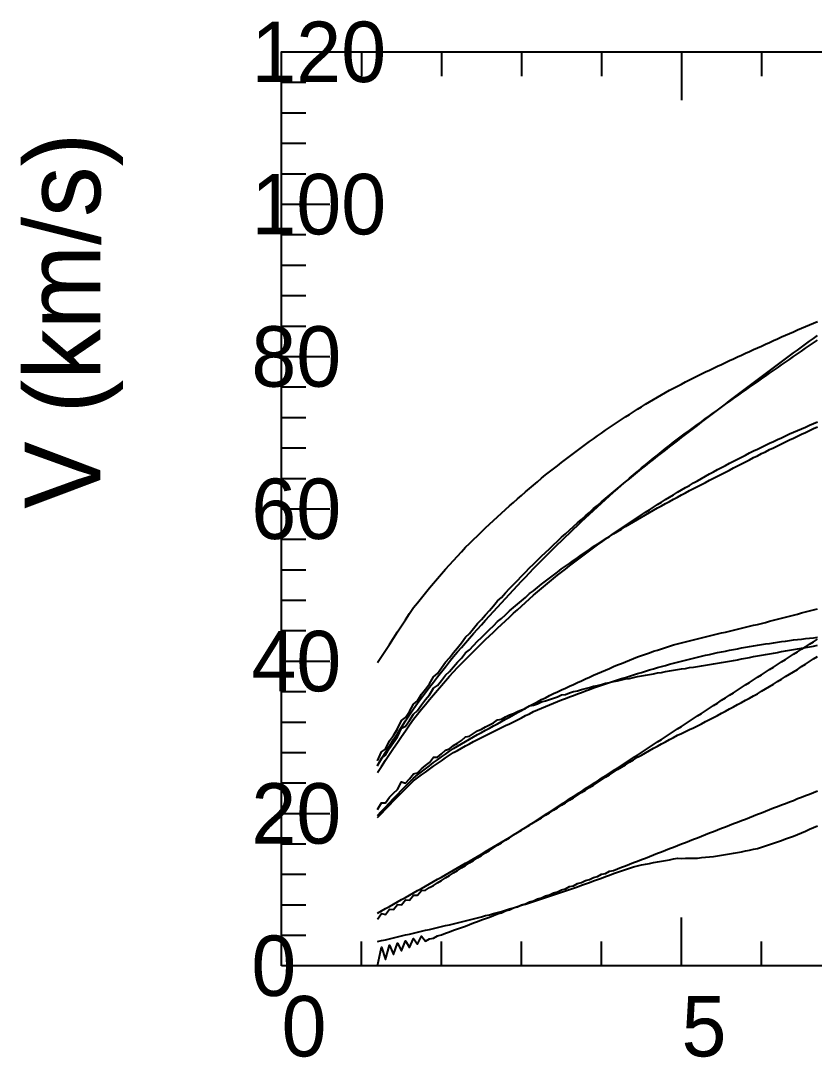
# Model space of a CAD drawing. Extents: x -35 to 179, y -35 to 147.
# Drawn here: x -34.5 to 70.5, y -12.1 to 125.1 of the extents above; entities that cross this region are included whole.
import ezdxf

# ---------------------------------------------------------------- set-up
doc = ezdxf.new("R2010")
doc.units = 0

msp = doc.modelspace()

# ---------------------------------------------------------------- linework, layer by layer
at = {"color": 0}
for p, q in [((10.59, 120.96), (10.59, 117.76)), ((21.18, 120.96), (21.18, 117.76)), ((31.77, 120.96), (31.77, 117.76)), ((42.36, 120.96), (42.36, 117.76)), ((52.95, 120.96), (52.95, 114.56)), ((63.53, 120.96), (63.53, 117.76)), ((0, 116.93), (3.2, 116.93)), ((0, 112.9), (3.2, 112.9)), ((0, 108.86), (3.2, 108.86)), ((0, 104.83), (3.2, 104.83)), ((0, 100.8), (6.4, 100.8)), ((0, 96.77), (3.2, 96.77)), ((0, 92.74), (3.2, 92.74)), ((0, 88.7), (3.2, 88.7)), ((0, 84.67), (3.2, 84.67)), ((0, 80.64), (6.4, 80.64)), ((0, 76.61), (3.2, 76.61)), ((0, 72.58), (3.2, 72.58)), ((0, 68.54), (3.2, 68.54)), ((0, 64.51), (3.2, 64.51)), ((0, 60.48), (6.4, 60.48)), ((0, 56.45), (3.2, 56.45)), ((0, 52.42), (3.2, 52.42)), ((0, 48.38), (3.2, 48.38)), ((0, 44.35), (3.2, 44.35)), ((0, 40.32), (6.4, 40.32)), ((0, 36.29), (3.2, 36.29)), ((0, 32.26), (3.2, 32.26)), ((0, 28.22), (3.2, 28.22)), ((0, 24.19), (3.2, 24.19)), ((0, 20.16), (6.4, 20.16)), ((0, 16.13), (3.2, 16.13)), ((0, 12.1), (3.2, 12.1)), ((0, 8.06), (3.2, 8.06)), ((52.95, 0), (52.95, 6.4)), ((0, 4.03), (3.2, 4.03)), ((10.59, 0), (10.59, 3.2)), ((21.18, 0), (21.18, 3.2)), ((31.77, 0), (31.77, 3.2)), ((42.36, 0), (42.36, 3.2)), ((63.53, 0), (63.53, 3.2))]:
    msp.add_line(p, q, dxfattribs=at)
msp.add_lwpolyline([(0, 0), (0, 120.96), (179.2, 120.96), (179.2, 0)], close=True, dxfattribs=at)
at = {"color": 6}
for points in [[(12.71, 40.12), (13.24, 40.92), (13.77, 41.71), (14.3, 42.53), (14.82, 43.35), (15.35, 44.18), (15.88, 44.99), (16.41, 45.8), (16.94, 46.61), (17.47, 47.42), (18, 48.05), (18.53, 48.71), (19.06, 49.36), (19.59, 50.01), (20.12, 50.63), (20.65, 51.25), (21.18, 51.88), (21.71, 52.5), (22.24, 53.08), (22.77, 53.65), (23.3, 54.23), (23.83, 54.8), (24.35, 55.38), (24.88, 55.88), (25.41, 56.4), (25.94, 56.91), (26.47, 57.43), (27, 57.94), (27.53, 58.43), (28.06, 58.92), (28.59, 59.41), (29.12, 59.9), (29.65, 60.4), (30.18, 60.86), (30.71, 61.33), (31.24, 61.79), (31.77, 62.26), (32.3, 62.73), (32.83, 63.17), (33.36, 63.62), (33.88, 64.07), (34.41, 64.52), (34.94, 64.96), (35.47, 65.36), (36, 65.77), (36.53, 66.18), (37.06, 66.59), (37.59, 67), (38.12, 67.4), (38.65, 67.8), (39.18, 68.2), (39.71, 68.6), (40.24, 69.01), (40.77, 69.37), (41.3, 69.75), (41.83, 70.12), (42.36, 70.49), (42.89, 70.87), (43.41, 71.22), (43.94, 71.58), (44.47, 71.94), (45, 72.3), (45.53, 72.66), (46.06, 72.98), (46.59, 73.31), (47.12, 73.65), (47.65, 73.98), (48.18, 74.31), (48.71, 74.62), (49.24, 74.94), (49.77, 75.26), (50.3, 75.57), (50.83, 75.89), (51.36, 76.16), (51.89, 76.44), (52.42, 76.71), (52.95, 76.99), (53.47, 77.27), (54, 77.53), (54.53, 77.8), (55.06, 78.07), (55.59, 78.33), (56.12, 78.6), (56.65, 78.84), (57.18, 79.09), (57.71, 79.34), (58.24, 79.59), (58.77, 79.84), (59.3, 80.09), (59.83, 80.33), (60.36, 80.58), (60.89, 80.83), (61.42, 81.07), (61.95, 81.31), (62.48, 81.55), (63, 81.79), (63.53, 82.02), (64.06, 82.26), (64.59, 82.5), (65.12, 82.74), (65.65, 82.98), (66.18, 83.22), (66.71, 83.45), (67.24, 83.68), (67.77, 83.92), (68.3, 84.15), (68.83, 84.38), (69.36, 84.61), (69.89, 84.83), (70.42, 85.06), (70.95, 85.28)], [(12.71, 3.19), (13.24, 3.32), (13.77, 3.44), (14.3, 3.57), (14.82, 3.7), (15.35, 3.82), (15.88, 3.95), (16.41, 4.07), (16.94, 4.19), (17.47, 4.31), (18, 4.44), (18.53, 4.56), (19.06, 4.69), (19.59, 4.81), (20.12, 4.93), (20.65, 5.06), (21.18, 5.18), (21.71, 5.31), (22.24, 5.43), (22.77, 5.56), (23.3, 5.68), (23.83, 5.82), (24.35, 5.95), (24.88, 6.08), (25.41, 6.22), (25.94, 6.35), (26.47, 6.49), (27, 6.63), (27.53, 6.76), (28.06, 6.9), (28.59, 7.04), (29.12, 7.2), (29.65, 7.36), (30.18, 7.52), (30.71, 7.68), (31.24, 7.84), (31.77, 8.01), (32.3, 8.17), (32.83, 8.34), (33.36, 8.5), (33.88, 8.67), (34.41, 8.85), (34.94, 9.03), (35.47, 9.2), (36, 9.38), (36.53, 9.56), (37.06, 9.74), (37.59, 9.92), (38.12, 10.1), (38.65, 10.28), (39.18, 10.46), (39.71, 10.66), (40.24, 10.85), (40.77, 11.04), (41.3, 11.23), (41.83, 11.42), (42.36, 11.61), (42.89, 11.81), (43.41, 12.01), (43.94, 12.2), (44.47, 12.4), (45, 12.56), (45.53, 12.73), (46.06, 12.9), (46.59, 13.07), (47.12, 13.24), (47.65, 13.34), (48.18, 13.45), (48.71, 13.55), (49.24, 13.66), (49.77, 13.77), (50.3, 13.86), (50.83, 13.95), (51.36, 14.04), (51.89, 14.13), (52.42, 14.22), (52.95, 14.21), (53.47, 14.23), (54, 14.24), (54.53, 14.25), (55.06, 14.26), (55.59, 14.32), (56.12, 14.37), (56.65, 14.42), (57.18, 14.48), (57.71, 14.53), (58.24, 14.62), (58.77, 14.71), (59.3, 14.8), (59.83, 14.89), (60.36, 14.97), (60.89, 15.09), (61.42, 15.2), (61.95, 15.31), (62.48, 15.41), (63, 15.52), (63.53, 15.71), (64.06, 15.88), (64.59, 16.05), (65.12, 16.22), (65.65, 16.39), (66.18, 16.59), (66.71, 16.78), (67.24, 16.98), (67.77, 17.17), (68.3, 17.37), (68.83, 17.6), (69.36, 17.83), (69.89, 18.06), (70.42, 18.29), (70.95, 18.51)]]:
    msp.add_lwpolyline(points, dxfattribs=at)
at = {"color": 3}
for points in [[(12.71, 27.12), (13.24, 28.33), (13.77, 28.66), (14.3, 29.75), (14.82, 30.47), (15.35, 31.37), (15.88, 32.46), (16.41, 32.87), (16.94, 33.63), (17.47, 34.6), (18, 35.07), (18.53, 35.96), (19.06, 36.61), (19.59, 37.33), (20.12, 38.25), (20.65, 38.69), (21.18, 39.42), (21.71, 40.18), (22.24, 40.74), (22.77, 41.44), (23.3, 42.09), (23.83, 42.74), (24.35, 43.51), (24.88, 43.98), (25.41, 44.63), (25.94, 45.28), (26.47, 45.83), (27, 46.45), (27.53, 47.04), (28.06, 47.63), (28.59, 48.29), (29.12, 48.76), (29.65, 49.35), (30.18, 49.93), (30.71, 50.45), (31.24, 51), (31.77, 51.55), (32.3, 52.09), (32.83, 52.68), (33.36, 53.13), (33.88, 53.67), (34.41, 54.19), (34.94, 54.69), (35.47, 55.19), (36, 55.7), (36.53, 56.19), (37.06, 56.72), (37.59, 57.16), (38.12, 57.66), (38.65, 58.14), (39.18, 58.61), (39.71, 59.07), (40.24, 59.55), (40.77, 60), (41.3, 60.5), (41.83, 60.92), (42.36, 61.38), (42.89, 61.83), (43.41, 62.29), (43.94, 62.71), (44.47, 63.15), (45, 63.59), (45.53, 64.05), (46.06, 64.46), (46.59, 64.89), (47.12, 65.33), (47.65, 65.75), (48.18, 66.17), (48.71, 66.59), (49.24, 67.01), (49.77, 67.44), (50.3, 67.84), (50.83, 68.26), (51.36, 68.68), (51.89, 69.09), (52.42, 69.49), (52.95, 69.9), (53.47, 70.31), (54, 70.72), (54.53, 71.12), (55.06, 71.52), (55.59, 71.93), (56.12, 72.33), (56.65, 72.73), (57.18, 73.14), (57.71, 73.54), (58.24, 73.95), (58.77, 74.34), (59.3, 74.75), (59.83, 75.15), (60.36, 75.56), (60.89, 75.95), (61.42, 76.36), (61.95, 76.76), (62.48, 77.17), (63, 77.56), (63.53, 77.96), (64.06, 78.36), (64.59, 78.76), (65.12, 79.15), (65.65, 79.54), (66.18, 79.94), (66.71, 80.33), (67.24, 80.72), (67.77, 81.11), (68.3, 81.49), (68.83, 81.89), (69.36, 82.26), (69.89, 82.65), (70.42, 83.03), (70.95, 83.41)], [(12.71, 26.41), (13.24, 27.47), (13.77, 27.85), (14.3, 28.79), (14.82, 29.56), (15.35, 30.31), (15.88, 31.44), (16.41, 31.69), (16.94, 32.48), (17.47, 33.31), (18, 33.8), (18.53, 34.55), (19.06, 35.22), (19.59, 35.87), (20.12, 36.74), (20.65, 37.1), (21.18, 37.77), (21.71, 38.46), (22.24, 38.95), (22.77, 39.57), (23.3, 40.16), (23.83, 40.73), (24.35, 41.43), (24.88, 41.82), (25.41, 42.39), (25.94, 42.98), (26.47, 43.44), (27, 43.98), (27.53, 44.49), (28.06, 45), (28.59, 45.58), (29.12, 45.97), (29.65, 46.46), (30.18, 46.97), (30.71, 47.4), (31.24, 47.86), (31.77, 48.32), (32.3, 48.76), (32.83, 49.26), (33.36, 49.63), (33.88, 50.06), (34.41, 50.5), (34.94, 50.9), (35.47, 51.31), (36, 51.71), (36.53, 52.11), (37.06, 52.54), (37.59, 52.88), (38.12, 53.26), (38.65, 53.65), (39.18, 54.01), (39.71, 54.38), (40.24, 54.74), (40.77, 55.1), (41.3, 55.48), (41.83, 55.79), (42.36, 56.14), (42.89, 56.49), (43.41, 56.82), (43.94, 57.15), (44.47, 57.48), (45, 57.8), (45.53, 58.14), (46.06, 58.44), (46.59, 58.75), (47.12, 59.07), (47.65, 59.38), (48.18, 59.68), (48.71, 59.98), (49.24, 60.28), (49.77, 60.59), (50.3, 60.87), (50.83, 61.16), (51.36, 61.46), (51.89, 61.74), (52.42, 62.02), (52.95, 62.31), (53.47, 62.59), (54, 62.88), (54.53, 63.15), (55.06, 63.43), (55.59, 63.7), (56.12, 63.98), (56.65, 64.25), (57.18, 64.52), (57.71, 64.8), (58.24, 65.08), (58.77, 65.34), (59.3, 65.61), (59.83, 65.89), (60.36, 66.17), (60.89, 66.43), (61.42, 66.7), (61.95, 66.97), (62.48, 67.25), (63, 67.51), (63.53, 67.78), (64.06, 68.04), (64.59, 68.31), (65.12, 68.57), (65.65, 68.83), (66.18, 69.08), (66.71, 69.34), (67.24, 69.6), (67.77, 69.85), (68.3, 70.1), (68.83, 70.36), (69.36, 70.6), (69.89, 70.85), (70.42, 71.09), (70.95, 71.33)], [(12.71, 6.16), (13.24, 6.92), (13.77, 6.79), (14.3, 7.51), (14.82, 7.43), (15.35, 8.12), (15.88, 8.06), (16.41, 8.73), (16.94, 8.7), (17.47, 9.34), (18, 9.35), (18.53, 9.97), (19.06, 9.99), (19.59, 10.34), (20.12, 10.64), (20.65, 10.99), (21.18, 11.29), (21.71, 11.64), (22.24, 11.95), (22.77, 12.29), (23.3, 12.61), (23.83, 12.95), (24.35, 13.27), (24.88, 13.61), (25.41, 13.94), (25.94, 14.27), (26.47, 14.6), (27, 14.93), (27.53, 15.27), (28.06, 15.6), (28.59, 15.95), (29.12, 16.27), (29.65, 16.62), (30.18, 16.94), (30.71, 17.3), (31.24, 17.62), (31.77, 17.97), (32.3, 18.31), (32.83, 18.65), (33.36, 18.98), (33.88, 19.33), (34.41, 19.66), (34.94, 20.02), (35.47, 20.34), (36, 20.7), (36.53, 21.02), (37.06, 21.39), (37.59, 21.71), (38.12, 22.07), (38.65, 22.39), (39.18, 22.76), (39.71, 23.08), (40.24, 23.45), (40.77, 23.76), (41.3, 24.13), (41.83, 24.45), (42.36, 24.82), (42.89, 25.14), (43.41, 25.51), (43.94, 25.83), (44.47, 26.17), (45, 26.51), (45.53, 26.86), (46.06, 27.2), (46.59, 27.55), (47.12, 27.89), (47.65, 28.24), (48.18, 28.58), (48.71, 28.93), (49.24, 29.27), (49.77, 29.62), (50.3, 29.96), (50.83, 30.31), (51.36, 30.65), (51.89, 30.99), (52.42, 31.34), (52.95, 31.68), (53.47, 32.03), (54, 32.37), (54.53, 32.71), (55.06, 33.06), (55.59, 33.4), (56.12, 33.74), (56.65, 34.09), (57.18, 34.44), (57.71, 34.77), (58.24, 35.13), (58.77, 35.46), (59.3, 35.81), (59.83, 36.14), (60.36, 36.49), (60.89, 36.82), (61.42, 37.17), (61.95, 37.5), (62.48, 37.85), (63, 38.18), (63.53, 38.52), (64.06, 38.86), (64.59, 39.2), (65.12, 39.54), (65.65, 39.88), (66.18, 40.21), (66.71, 40.55), (67.24, 40.89), (67.77, 41.22), (68.3, 41.56), (68.83, 41.89), (69.36, 42.23), (69.89, 42.56), (70.42, 42.89), (70.95, 43.23)]]:
    msp.add_lwpolyline(points, dxfattribs=at)
at = {"color": 4}
for points in [[(12.71, 26.51), (13.24, 27.37), (13.77, 28.24), (14.3, 29.08), (14.82, 29.93), (15.35, 30.76), (15.88, 31.57), (16.41, 32.4), (16.94, 33.21), (17.47, 34.01), (18, 34.75), (18.53, 35.44), (19.06, 36.15), (19.59, 36.86), (20.12, 37.55), (20.65, 38.24), (21.18, 38.91), (21.71, 39.58), (22.24, 40.26), (22.77, 40.92), (23.3, 41.53), (23.83, 42.14), (24.35, 42.74), (24.88, 43.36), (25.41, 43.96), (25.94, 44.55), (26.47, 45.14), (27, 45.72), (27.53, 46.3), (28.06, 46.88), (28.59, 47.45), (29.12, 48.04), (29.65, 48.61), (30.18, 49.17), (30.71, 49.75), (31.24, 50.32), (31.77, 50.88), (32.3, 51.45), (32.83, 52), (33.36, 52.58), (33.88, 53.1), (34.41, 53.64), (34.94, 54.18), (35.47, 54.71), (36, 55.24), (36.53, 55.75), (37.06, 56.25), (37.59, 56.77), (38.12, 57.27), (38.65, 57.78), (39.18, 58.28), (39.71, 58.78), (40.24, 59.28), (40.77, 59.78), (41.3, 60.26), (41.83, 60.75), (42.36, 61.23), (42.89, 61.71), (43.41, 62.19), (43.94, 62.67), (44.47, 63.14), (45, 63.6), (45.53, 64.06), (46.06, 64.53), (46.59, 64.98), (47.12, 65.43), (47.65, 65.88), (48.18, 66.31), (48.71, 66.74), (49.24, 67.18), (49.77, 67.6), (50.3, 68.03), (50.83, 68.45), (51.36, 68.86), (51.89, 69.29), (52.42, 69.69), (52.95, 70.08), (53.47, 70.47), (54, 70.85), (54.53, 71.25), (55.06, 71.63), (55.59, 72.01), (56.12, 72.41), (56.65, 72.79), (57.18, 73.18), (57.71, 73.55), (58.24, 73.93), (58.77, 74.31), (59.3, 74.69), (59.83, 75.06), (60.36, 75.44), (60.89, 75.81), (61.42, 76.19), (61.95, 76.56), (62.48, 76.93), (63, 77.29), (63.53, 77.67), (64.06, 78.04), (64.59, 78.42), (65.12, 78.78), (65.65, 79.15), (66.18, 79.52), (66.71, 79.89), (67.24, 80.26), (67.77, 80.63), (68.3, 80.98), (68.83, 81.36), (69.36, 81.72), (69.89, 82.08), (70.42, 82.45), (70.95, 82.8)], [(12.71, 25.58), (13.24, 26.39), (13.77, 27.2), (14.3, 28), (14.82, 28.79), (15.35, 29.57), (15.88, 30.33), (16.41, 31.11), (16.94, 31.87), (17.47, 32.62), (18, 33.29), (18.53, 33.94), (19.06, 34.58), (19.59, 35.23), (20.12, 35.86), (20.65, 36.49), (21.18, 37.1), (21.71, 37.7), (22.24, 38.32), (22.77, 38.91), (23.3, 39.46), (23.83, 40), (24.35, 40.54), (24.88, 41.08), (25.41, 41.61), (25.94, 42.13), (26.47, 42.65), (27, 43.16), (27.53, 43.66), (28.06, 44.17), (28.59, 44.66), (29.12, 45.17), (29.65, 45.66), (30.18, 46.15), (30.71, 46.65), (31.24, 47.12), (31.77, 47.61), (32.3, 48.09), (32.83, 48.56), (33.36, 49.05), (33.88, 49.49), (34.41, 49.93), (34.94, 50.39), (35.47, 50.82), (36, 51.26), (36.53, 51.68), (37.06, 52.09), (37.59, 52.51), (38.12, 52.92), (38.65, 53.33), (39.18, 53.74), (39.71, 54.13), (40.24, 54.53), (40.77, 54.93), (41.3, 55.31), (41.83, 55.7), (42.36, 56.07), (42.89, 56.44), (43.41, 56.82), (43.94, 57.19), (44.47, 57.55), (45, 57.91), (45.53, 58.27), (46.06, 58.63), (46.59, 58.99), (47.12, 59.33), (47.65, 59.68), (48.18, 60.02), (48.71, 60.36), (49.24, 60.7), (49.77, 61.03), (50.3, 61.37), (50.83, 61.69), (51.36, 62.02), (51.89, 62.35), (52.42, 62.66), (52.95, 62.97), (53.47, 63.28), (54, 63.58), (54.53, 63.9), (55.06, 64.2), (55.59, 64.49), (56.12, 64.8), (56.65, 65.09), (57.18, 65.39), (57.71, 65.67), (58.24, 65.94), (58.77, 66.23), (59.3, 66.51), (59.83, 66.78), (60.36, 67.06), (60.89, 67.33), (61.42, 67.6), (61.95, 67.87), (62.48, 68.13), (63, 68.39), (63.53, 68.64), (64.06, 68.89), (64.59, 69.15), (65.12, 69.4), (65.65, 69.64), (66.18, 69.89), (66.71, 70.13), (67.24, 70.38), (67.77, 70.62), (68.3, 70.84), (68.83, 71.08), (69.36, 71.3), (69.89, 71.53), (70.42, 71.76), (70.95, 71.97)], [(12.71, 6.94), (13.24, 7.27), (13.77, 7.57), (14.3, 7.86), (14.82, 8.16), (15.35, 8.45), (15.88, 8.76), (16.41, 9.04), (16.94, 9.35), (17.47, 9.64), (18, 9.94), (18.53, 10.23), (19.06, 10.54), (19.59, 10.84), (20.12, 11.14), (20.65, 11.44), (21.18, 11.74), (21.71, 12.04), (22.24, 12.34), (22.77, 12.64), (23.3, 12.95), (23.83, 13.25), (24.35, 13.56), (24.88, 13.86), (25.41, 14.17), (25.94, 14.48), (26.47, 14.79), (27, 15.1), (27.53, 15.41), (28.06, 15.72), (28.59, 16.03), (29.12, 16.35), (29.65, 16.67), (30.18, 16.99), (30.71, 17.31), (31.24, 17.63), (31.77, 17.96), (32.3, 18.29), (32.83, 18.6), (33.36, 18.94), (33.88, 19.25), (34.41, 19.59), (34.94, 19.91), (35.47, 20.25), (36, 20.57), (36.53, 20.91), (37.06, 21.24), (37.59, 21.58), (38.12, 21.9), (38.65, 22.24), (39.18, 22.57), (39.71, 22.91), (40.24, 23.24), (40.77, 23.59), (41.3, 23.91), (41.83, 24.26), (42.36, 24.59), (42.89, 24.94), (43.41, 25.27), (43.94, 25.62), (44.47, 25.96), (45, 26.29), (45.53, 26.61), (46.06, 26.94), (46.59, 27.27), (47.12, 27.59), (47.65, 27.88), (48.18, 28.18), (48.71, 28.48), (49.24, 28.78), (49.77, 29.08), (50.3, 29.36), (50.83, 29.65), (51.36, 29.94), (51.89, 30.23), (52.42, 30.51), (52.95, 30.76), (53.47, 31.01), (54, 31.26), (54.53, 31.51), (55.06, 31.77), (55.59, 32.04), (56.12, 32.31), (56.65, 32.58), (57.18, 32.86), (57.71, 33.12), (58.24, 33.42), (58.77, 33.69), (59.3, 33.99), (59.83, 34.26), (60.36, 34.56), (60.89, 34.84), (61.42, 35.15), (61.95, 35.43), (62.48, 35.73), (63, 36.01), (63.53, 36.35), (64.06, 36.65), (64.59, 36.98), (65.12, 37.29), (65.65, 37.61), (66.18, 37.93), (66.71, 38.27), (67.24, 38.58), (67.77, 38.92), (68.3, 39.23), (68.83, 39.59), (69.36, 39.92), (69.89, 40.26), (70.42, 40.6), (70.95, 40.94)]]:
    msp.add_lwpolyline(points, dxfattribs=at)
at = {"color": 1}
msp.add_lwpolyline([(12.71, 19.87), (13.24, 20.44), (13.77, 21), (14.3, 21.57), (14.82, 22.13), (15.35, 22.68), (15.88, 23.22), (16.41, 23.76), (16.94, 24.3), (17.47, 24.84), (18, 25.25), (18.53, 25.66), (19.06, 26.06), (19.59, 26.47), (20.12, 26.88), (20.65, 27.26), (21.18, 27.63), (21.71, 28.01), (22.24, 28.39), (22.77, 28.77), (23.3, 29.08), (23.83, 29.38), (24.35, 29.69), (24.88, 30), (25.41, 30.3), (25.94, 30.59), (26.47, 30.88), (27, 31.17), (27.53, 31.46), (28.06, 31.75), (28.59, 32.04), (29.12, 32.33), (29.65, 32.62), (30.18, 32.91), (30.71, 33.2), (31.24, 33.5), (31.77, 33.79), (32.3, 34.09), (32.83, 34.39), (33.36, 34.68), (33.88, 34.95), (34.41, 35.22), (34.94, 35.48), (35.47, 35.75), (36, 36.02), (36.53, 36.26), (37.06, 36.5), (37.59, 36.75), (38.12, 36.99), (38.65, 37.24), (39.18, 37.48), (39.71, 37.72), (40.24, 37.96), (40.77, 38.21), (41.3, 38.45), (41.83, 38.67), (42.36, 38.9), (42.89, 39.13), (43.41, 39.36), (43.94, 39.59), (44.47, 39.81), (45, 40.02), (45.53, 40.24), (46.06, 40.45), (46.59, 40.67), (47.12, 40.87), (47.65, 41.06), (48.18, 41.24), (48.71, 41.43), (49.24, 41.62), (49.77, 41.79), (50.3, 41.96), (50.83, 42.13), (51.36, 42.3), (51.89, 42.47), (52.42, 42.62), (52.95, 42.75), (53.47, 42.88), (54, 43.01), (54.53, 43.14), (55.06, 43.26), (55.59, 43.4), (56.12, 43.53), (56.65, 43.67), (57.18, 43.8), (57.71, 43.92), (58.24, 44.05), (58.77, 44.17), (59.3, 44.3), (59.83, 44.43), (60.36, 44.55), (60.89, 44.68), (61.42, 44.81), (61.95, 44.94), (62.48, 45.07), (63, 45.18), (63.53, 45.32), (64.06, 45.45), (64.59, 45.59), (65.12, 45.72), (65.65, 45.85), (66.18, 46), (66.71, 46.14), (67.24, 46.28), (67.77, 46.42), (68.3, 46.55), (68.83, 46.69), (69.36, 46.83), (69.89, 46.97), (70.42, 47.11), (70.95, 47.25)], dxfattribs=at)
at = {"color": 2}
for points in [[(12.71, 19.87), (13.24, 20.44), (13.77, 21), (14.3, 21.57), (14.82, 22.13), (15.35, 22.68), (15.88, 23.22), (16.41, 23.76), (16.94, 24.3), (17.47, 24.84), (18, 25.25), (18.53, 25.66), (19.06, 26.06), (19.59, 26.47), (20.12, 26.88), (20.65, 27.26), (21.18, 27.63), (21.71, 28.01), (22.24, 28.39), (22.77, 28.77), (23.3, 29.08), (23.83, 29.38), (24.35, 29.69), (24.88, 30), (25.41, 30.3), (25.94, 30.59), (26.47, 30.88), (27, 31.17), (27.53, 31.46), (28.06, 31.75), (28.59, 32.04), (29.12, 32.33), (29.65, 32.62), (30.18, 32.91), (30.71, 33.2), (31.24, 33.5), (31.77, 33.79), (32.3, 34.09), (32.83, 34.39), (33.36, 34.68), (33.88, 34.95), (34.41, 35.22), (34.94, 35.48), (35.47, 35.75), (36, 36.02), (36.53, 36.26), (37.06, 36.5), (37.59, 36.75), (38.12, 36.99), (38.65, 37.24), (39.18, 37.48), (39.71, 37.72), (40.24, 37.96), (40.77, 38.21), (41.3, 38.45), (41.83, 38.67), (42.36, 38.9), (42.89, 39.13), (43.41, 39.36), (43.94, 39.59), (44.47, 39.81), (45, 40.02), (45.53, 40.24), (46.06, 40.45), (46.59, 40.67), (47.12, 40.87), (47.65, 41.06), (48.18, 41.24), (48.71, 41.43), (49.24, 41.62), (49.77, 41.79), (50.3, 41.96), (50.83, 42.13), (51.36, 42.3), (51.89, 42.47), (52.42, 42.62), (52.95, 42.75), (53.47, 42.88), (54, 43.01), (54.53, 43.14), (55.06, 43.26), (55.59, 43.4), (56.12, 43.53), (56.65, 43.67), (57.18, 43.8), (57.71, 43.92), (58.24, 44.05), (58.77, 44.17), (59.3, 44.3), (59.83, 44.43), (60.36, 44.55), (60.89, 44.68), (61.42, 44.81), (61.95, 44.94), (62.48, 45.07), (63, 45.18), (63.53, 45.32), (64.06, 45.45), (64.59, 45.59), (65.12, 45.72), (65.65, 45.85), (66.18, 46), (66.71, 46.14), (67.24, 46.28), (67.77, 46.42), (68.3, 46.55), (68.83, 46.69), (69.36, 46.83), (69.89, 46.97), (70.42, 47.11), (70.95, 47.25)], [(12.71, 20.68), (13.24, 21.56), (13.77, 21.56), (14.3, 22.31), (14.82, 22.82), (15.35, 23.32), (15.88, 24.33), (16.41, 24.17), (16.94, 24.75), (17.47, 25.38), (18, 25.53), (18.53, 26.07), (19.06, 26.49), (19.59, 26.89), (20.12, 27.6), (20.65, 27.61), (21.18, 28.06), (21.71, 28.53), (22.24, 28.72), (22.77, 29.13), (23.3, 29.47), (23.83, 29.8), (24.35, 30.32), (24.88, 30.4), (25.41, 30.75), (25.94, 31.11), (26.47, 31.3), (27, 31.62), (27.53, 31.89), (28.06, 32.16), (28.59, 32.56), (29.12, 32.65), (29.65, 32.93), (30.18, 33.21), (30.71, 33.38), (31.24, 33.63), (31.77, 33.85), (32.3, 34.07), (32.83, 34.38), (33.36, 34.47), (33.88, 34.68), (34.41, 34.91), (34.94, 35.05), (35.47, 35.25), (36, 35.43), (36.53, 35.6), (37.06, 35.84), (37.59, 35.92), (38.12, 36.1), (38.65, 36.28), (39.18, 36.4), (39.71, 36.55), (40.24, 36.69), (40.77, 36.83), (41.3, 37.02), (41.83, 37.09), (42.36, 37.23), (42.89, 37.38), (43.41, 37.47), (43.94, 37.6), (44.47, 37.71), (45, 37.83), (45.53, 37.98), (46.06, 38.04), (46.59, 38.15), (47.12, 38.27), (47.65, 38.36), (48.18, 38.46), (48.71, 38.55), (49.24, 38.65), (49.77, 38.78), (50.3, 38.83), (50.83, 38.93), (51.36, 39.03), (51.89, 39.1), (52.42, 39.19), (52.95, 39.28), (53.47, 39.36), (54, 39.47), (54.53, 39.53), (55.06, 39.62), (55.59, 39.71), (56.12, 39.79), (56.65, 39.87), (57.18, 39.96), (57.71, 40.04), (58.24, 40.15), (58.77, 40.22), (59.3, 40.32), (59.83, 40.42), (60.36, 40.51), (60.89, 40.61), (61.42, 40.7), (61.95, 40.8), (62.48, 40.92), (63, 41), (63.53, 41.1), (64.06, 41.2), (64.59, 41.29), (65.12, 41.39), (65.65, 41.48), (66.18, 41.58), (66.71, 41.69), (67.24, 41.77), (67.77, 41.86), (68.3, 41.96), (68.83, 42.05), (69.36, 42.13), (69.89, 42.22), (70.42, 42.31), (70.95, 42.41)], [(12.71, 0), (13.24, 2.47), (13.77, 0.82), (14.3, 2.73), (14.82, 1.47), (15.35, 3.01), (15.88, 1.98), (16.41, 3.31), (16.94, 2.43), (17.47, 3.62), (18, 2.86), (18.53, 3.93), (19.06, 3.27), (19.59, 3.56), (20.12, 3.67), (20.65, 3.94), (21.18, 4.07), (21.71, 4.32), (22.24, 4.47), (22.77, 4.7), (23.3, 4.87), (23.83, 5.08), (24.35, 5.26), (24.88, 5.47), (25.41, 5.66), (25.94, 5.85), (26.47, 6.06), (27, 6.24), (27.53, 6.45), (28.06, 6.63), (28.59, 6.85), (29.12, 7.02), (29.65, 7.25), (30.18, 7.41), (30.71, 7.65), (31.24, 7.8), (31.77, 8.05), (32.3, 8.21), (32.83, 8.45), (33.36, 8.6), (33.88, 8.85), (34.41, 9), (34.94, 9.25), (35.47, 9.39), (36, 9.66), (36.53, 9.79), (37.06, 10.06), (37.59, 10.19), (38.12, 10.47), (38.65, 10.59), (39.18, 10.87), (39.71, 11), (40.24, 11.28), (40.77, 11.4), (41.3, 11.69), (41.83, 11.81), (42.36, 12.1), (42.89, 12.22), (43.41, 12.51), (43.94, 12.62), (44.47, 12.83), (45, 13.03), (45.53, 13.24), (46.06, 13.44), (46.59, 13.65), (47.12, 13.85), (47.65, 14.06), (48.18, 14.26), (48.71, 14.47), (49.24, 14.68), (49.77, 14.88), (50.3, 15.09), (50.83, 15.29), (51.36, 15.5), (51.89, 15.7), (52.42, 15.91), (52.95, 16.12), (53.47, 16.33), (54, 16.53), (54.53, 16.74), (55.06, 16.94), (55.59, 17.15), (56.12, 17.35), (56.65, 17.57), (57.18, 17.78), (57.71, 17.98), (58.24, 18.19), (58.77, 18.39), (59.3, 18.6), (59.83, 18.81), (60.36, 19.01), (60.89, 19.22), (61.42, 19.42), (61.95, 19.64), (62.48, 19.83), (63, 20.05), (63.53, 20.24), (64.06, 20.46), (64.59, 20.66), (65.12, 20.88), (65.65, 21.07), (66.18, 21.29), (66.71, 21.48), (67.24, 21.71), (67.77, 21.89), (68.3, 22.12), (68.83, 22.31), (69.36, 22.54), (69.89, 22.72), (70.42, 22.93), (70.95, 23.14)]]:
    msp.add_lwpolyline(points, dxfattribs=at)
at = {"color": 5}
msp.add_lwpolyline([(12.71, 19.61), (13.24, 20.17), (13.77, 20.72), (14.3, 21.27), (14.82, 21.82), (15.35, 22.36), (15.88, 22.88), (16.41, 23.41), (16.94, 23.93), (17.47, 24.46), (18, 24.86), (18.53, 25.25), (19.06, 25.64), (19.59, 26.03), (20.12, 26.42), (20.65, 26.78), (21.18, 27.14), (21.71, 27.5), (22.24, 27.86), (22.77, 28.22), (23.3, 28.51), (23.83, 28.8), (24.35, 29.09), (24.88, 29.37), (25.41, 29.66), (25.94, 29.93), (26.47, 30.19), (27, 30.46), (27.53, 30.73), (28.06, 30.99), (28.59, 31.26), (29.12, 31.52), (29.65, 31.78), (30.18, 32.04), (30.71, 32.3), (31.24, 32.57), (31.77, 32.83), (32.3, 33.1), (32.83, 33.36), (33.36, 33.63), (33.88, 33.86), (34.41, 34.09), (34.94, 34.31), (35.47, 34.54), (36, 34.77), (36.53, 34.98), (37.06, 35.18), (37.59, 35.38), (38.12, 35.59), (38.65, 35.79), (39.18, 35.99), (39.71, 36.18), (40.24, 36.38), (40.77, 36.58), (41.3, 36.77), (41.83, 36.95), (42.36, 37.13), (42.89, 37.3), (43.41, 37.48), (43.94, 37.66), (44.47, 37.83), (45, 38), (45.53, 38.17), (46.06, 38.34), (46.59, 38.51), (47.12, 38.67), (47.65, 38.83), (48.18, 38.99), (48.71, 39.15), (49.24, 39.31), (49.77, 39.46), (50.3, 39.61), (50.83, 39.75), (51.36, 39.9), (51.89, 40.05), (52.42, 40.18), (52.95, 40.32), (53.47, 40.45), (54, 40.58), (54.53, 40.72), (55.06, 40.84), (55.59, 40.97), (56.12, 41.09), (56.65, 41.21), (57.18, 41.34), (57.71, 41.44), (58.24, 41.55), (58.77, 41.65), (59.3, 41.76), (59.83, 41.86), (60.36, 41.96), (60.89, 42.06), (61.42, 42.16), (61.95, 42.26), (62.48, 42.35), (63, 42.43), (63.53, 42.51), (64.06, 42.59), (64.59, 42.67), (65.12, 42.75), (65.65, 42.82), (66.18, 42.9), (66.71, 42.98), (67.24, 43.05), (67.77, 43.13), (68.3, 43.19), (68.83, 43.24), (69.36, 43.3), (69.89, 43.36), (70.42, 43.42), (70.95, 43.47)], dxfattribs=at)

# ---------------------------------------------------------------- texts
at = {"color": 0}
for s, p in [('120', (-4, 116.96)), ('100', (-4, 96.8)), ('80', (-4, 76.64)), ('60', (-4, 56.48)), ('40', (-4, 36.32)), ('20', (-4, 16.16)), ('0', (-4, -4)), ('0', (0, -12)), ('5', (52.95, -12))]:
    msp.add_text(s, height=8, dxfattribs=at).set_placement(p)
msp.add_text('V (km/s)', height=10, rotation=90, dxfattribs=at).set_placement((-24, 60.48))

doc.saveas('drawing.dxf')
